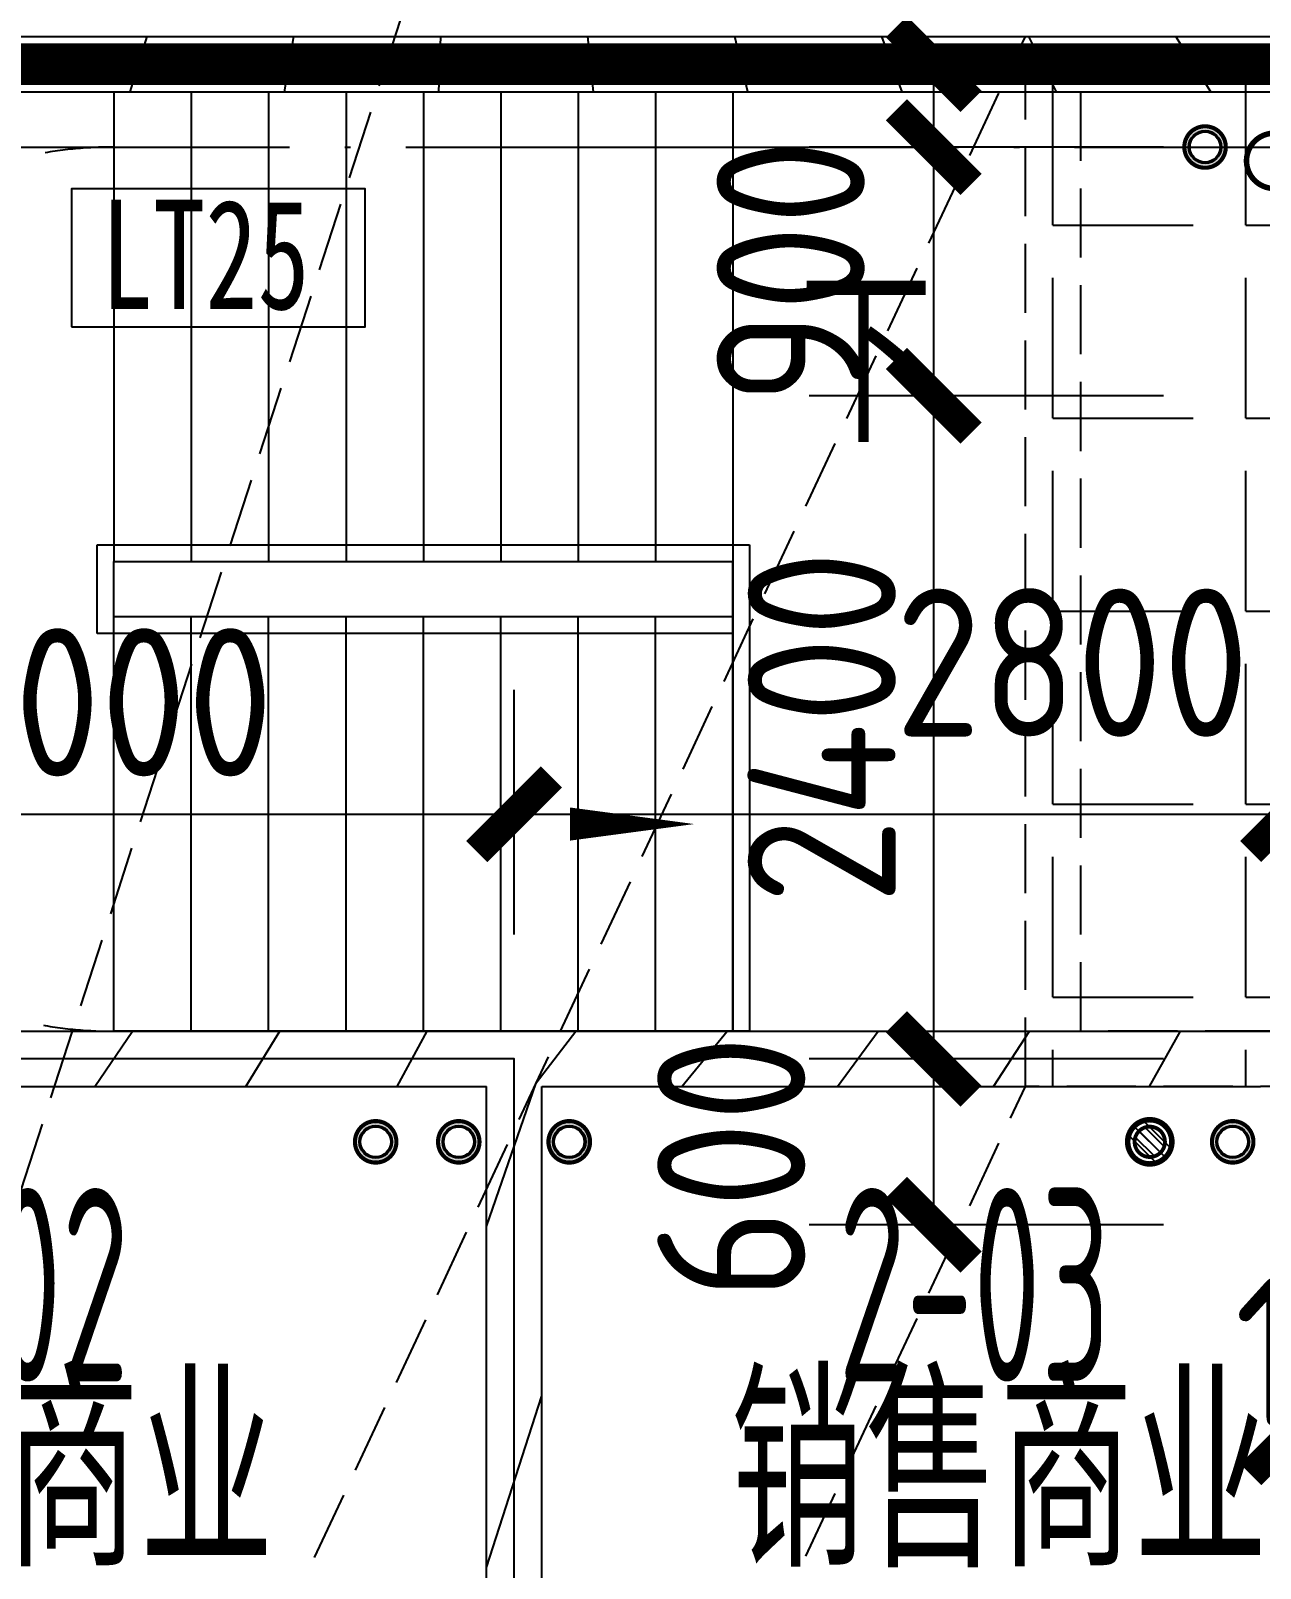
# Model space of a CAD drawing. Header units: inches. Extents: x 0 to 1813292486, y 0 to 3473589894.
# Drawn here: x 600434187 to 600438636, y 3473230675 to 3473236239 of the extents above; entities that cross this region are included whole.
import ezdxf
from ezdxf.enums import TextEntityAlignment as Align

# ---------------------------------------------------------------- set-up
doc = ezdxf.new("R2010")
doc.units = ezdxf.units.IN
doc.header["$LTSCALE"] = 1000
doc.header["$MEASUREMENT"] = 0
for name, pattern in [('AX-MALL-DIM-P02$0$DASH', [0.35, 0.25, -0.1]), ('AX-MALL-GIRD-200$0$DOTE', [2.4200000000000004, 2, -0.2, 0.02, -0.2]), ('AX-MALL-WALL-P02-QT$0$DASH', [0.35, 0.25, -0.1]), ('AX-MALL-WALL-P02-QT$0$DOTE', [2.4200000000000004, 2, -0.2, 0.02, -0.2]), ('PX-MALL-P02-LG$0$CONTINOUS', [0])]:
    doc.linetypes.add(name, pattern=pattern)
for name, color, linetype in [('A-Anno-Note', 241, 'Continuous'), ('AX-MALL-DIM-P02$0$A-Anno-Dims', 3, 'Continuous'), ('AX-MALL-DIM-P02$0$A-Detl-Patt', 8, 'Continuous'), ('AX-MALL-DIM-P02$0$A-Detl-Thin', 131, 'Continuous'), ('AX-MALL-GIRD-200$0$A-Grid', 222, 'AX-MALL-GIRD-200$0$DOTE'), ('AX-MALL-P02-200$0$A-Anno-Note', 241, 'Continuous'), ('AX-MALL-WALL-P02$0$A-Anno-Note', 241, 'Continuous'), ('AX-MALL-WALL-P02-QT$0$_T_S__T_ELEV_A-STRS', 7, 'Continuous'), ('AX-MALL-WALL-P02-QT$0$A-Anno-Dims', 3, 'Continuous'), ('AX-MALL-WALL-P02-QT$0$A-Anno-Note', 241, 'Continuous'), ('AX-MALL-WALL-P02-QT$0$A-Detl-Patt', 8, 'Continuous'), ('AX-MALL-WALL-P02-QT$0$A-Strs', 151, 'Continuous'), ('AX-MALL-WALL-P02-QT$0$A-Wall', 2, 'Continuous'), ('AX-MALL-WALL-P02-QT$0$A-Wall-Patt', 13, 'Continuous'), ('AX-MALL-WALL-P02-QT$0$A-Wind', 4, 'Continuous'), ('AX-MALL-WORD-P02$0$A-Anno-Note', 241, 'Continuous'), ('AX-MALL-WORD-P02$0$A-Spac-Iden', 231, 'Continuous'), ('AX-MALL-ZTKD-P02$0$A-Anno-Note', 241, 'Continuous'), ('PX-MALL-P02-LG$0$P-Drain-Fldr', 4, 'Continuous'), ('PX-MALL-P02-LG$0$P-Drain-Fldr-ARCH', 161, 'Continuous'), ('PX-MALL-P02-LG$0$P-Drain-Fldr-W100', 4, 'Continuous'), ('PX-MALL-P02-LG$0$P-Drain-Fldr-W50', 4, 'Continuous'), ('PX-MALL-P02-LG$0$P-Hydt-Xz', 11, 'PX-MALL-P02-LG$0$Xz_LINE'), ('PX-MALL-P02-LG$0$P-Pipe-Risr', 7, 'Continuous'), ('PX-MALL-P02-LG$0$P-Pipe-Risr-Arch', 6, 'Continuous'), ('PX-MALL-P02-LG$0$P-Pipe-Risr-W100', 6, 'Continuous'), ('PX-MALL-P02-LG$0$P-Pipe-Risr-W50', 6, 'Continuous'), ('PX-MALL-P02-LG$0$P-Sewr-Pipe', 123, 'PX-MALL-P02-LG$0$CONTINOUS'), ('PX-MALL-P02-LG$0$P-Stom-pipe', 4, 'PX-MALL-P02-LG$0$CONTINOUS')]:
    doc.layers.add(name, color=color, linetype=linetype)
doc.styles.add('AX-MALL-DIM-P02$0$_TCH_DIM_T3', font='gbenor.shx')
doc.styles.add('AX-MALL-WALL-P02-QT$0$_TCH_DIM', font='gbenor.shx')
doc.styles.add('AX-MALL-WORD-P02$0$STANDARD', font='gbenor.shx', dxfattribs={"bigfont": 'gbcbig.shx'})
doc.styles.add('AX-MALL-WORD-P02$0$宋体', font='', dxfattribs={"width": 0.7, "height": 5})
doc.styles.add('PX-MALL-P02-LG$0$jzfz', font='gbenor.shx', dxfattribs={"bigfont": 'gbcbig.shx'})
doc.styles.add('PX-MALL-P02-LG$0$Standard', font='gbenor.shx', dxfattribs={"bigfont": 'gbcbig.shx'})
doc.styles.get('AX-MALL-WORD-P02$0$宋体').set_extended_font_data('SimSun')
doc.linetypes.add('PX-MALL-P02-LG$0$Xz_LINE', pattern='A,2,-0.2,["Xz",PX-MALL-P02-LG$0$Standard,S=0.15,R=0,X=-0.1,Y=-0.08],-0.2', length=2.4)
doc.dimstyles.new('AX-MALL-DIM-P02$0$_TCH_ARCH&&180', dxfattribs={"dimtxt": 535.5, "dimasz": 270, "dimexe": 450, "dimexo": 450, "dimgap": 137.25, "dimtad": 1, "dimdec": 0, "dimzin": 0, "dimdsep": 46, "dimtxsty": 'AX-MALL-DIM-P02$0$_TCH_DIM_T3', "dimblk": 'AX-MALL-DIM-P02$0$_ArchTick', "dimcen": 0.09, "dimclrt": 7, "dimazin": 2, "dimtfac": 1, "dimtdec": 0, "dimtix": 1, "dimtmove": 2, "dimatfit": 3, "dimfxl": 500, "dimtolj": 1, "dimtzin": 0, "dimarcsym": 0})
pattern_1 = [(45, (0, 359.0227), (-353.55353201463, 353.55353201463), [])]

# ---------------------------------------------------------------- blocks, each defined once
blk = doc.blocks.new('AX-MALL-WORD-P02')
at = {"layer": 'AX-MALL-WORD-P02$0$A-Anno-Note', "color": 3}
blk.add_lwpolyline([(600254810.1302181, 3473144336.537326), (600255805.2863681, 3473143965.812464), (600255979.8327825, 3473144434.356537), (600254984.676633, 3473144805.081398)], close=True, dxfattribs=at)
at = {"layer": 'AX-MALL-WORD-P02$0$A-Spac-Iden'}
blk.add_lwpolyline([(600249925.7203463, 3473137524.064565, 0.005338660415196332), (600250226.043616, 3473137280.765625, 0.001669357979828472), (600253059.350995, 3473135050.4765), (600255385.7399628, 3473141295.324082), (600251824.8050041, 3473142621.876842)], format="xyb", close=True, dxfattribs=at)
at = {"layer": 'AX-MALL-WORD-P02$0$A-Anno-Note', "color": 3, "style": 'AX-MALL-WORD-P02$0$宋体', "width": 0.7}
blk.add_text('LT25', height=396.5189873417721, rotation=339.5681615271141, dxfattribs=at).set_placement((600254932.418416, 3473144359.778769))
at = {"layer": 'AX-MALL-WORD-P02$0$A-Anno-Note', "style": 'AX-MALL-WORD-P02$0$STANDARD', "width": 0.6}
for s, p in [('2-02', (600252757.2981956, 3473141028.956323)), ('2-03', (600256077.4785342, 3473139792.091722))]:
    blk.add_text(s, height=700, rotation=339.5681613092015, dxfattribs=at).set_placement(p)
at = {"layer": 'AX-MALL-WORD-P02$0$A-Anno-Note', "style": 'AX-MALL-WORD-P02$0$STANDARD'}
for p in [(600252107.0234363, 3473140555.703621), (600255477.5168276, 3473139300.095933)]:
    blk.add_text('销售商业', height=675.177304964539, rotation=339.5681613092015, dxfattribs=at).set_placement(p)
blk = doc.blocks.new('AX-MALL-GIRD-200')
at = {"layer": 'AX-MALL-GIRD-200$0$A-Grid'}
blk.add_line((600226689.7942976, 3473155506.95292), (600584585.7983962, 3473022180.189638), dxfattribs=at)
blk = doc.blocks.new('AX-MALL-WALL-P02-QT')
at = {"layer": 'AX-MALL-WALL-P02-QT$0$A-Detl-Patt', "linetype": 'AX-MALL-WALL-P02-QT$0$DASH'}
h = blk.add_hatch(dxfattribs=at)
h.set_pattern_fill('ANGLE', color=5, scale=200)
h.set_pattern_definition([(339.5681613092181, (600185298.4270635, 3473279938.045598), (243.8413429357643, 654.5560705358121), [508, -190.5]), (69.56816130921801, (600185298.4270635, 3473279938.045598), (-654.5560705358121, 243.8413429357643), [508, -190.5])])
h.paths.add_polyline_path([(600258771.2024155, 3473139927.426432), (600257084.4437517, 3473140555.793529), (600258410.996512, 3473144116.728486), (600260097.7551758, 3473143488.361389)])
at = {"layer": 'AX-MALL-WALL-P02-QT$0$A-Wall-Patt'}
h = blk.add_hatch(dxfattribs=at)
h.set_pattern_fill('普通砖', color=256, scale=200, style=0)
h.set_pattern_definition(pattern_1)
h.paths.add_polyline_path([(600253069.9027716, 3473145964.157899), (600253140.3387309, 3473145866.776073), (600259840.5189801, 3473143370.762326), (600259957.5006502, 3473143398.325586), (600260004.046361, 3473143523.270672), (600253116.4484824, 3473146089.102985)])
h = blk.add_hatch(dxfattribs=at)
h.set_pattern_fill('普通砖', color=256, scale=200, style=0)
h.set_pattern_definition(pattern_1)
h.paths.add_polyline_path([(600252562.8390948, 3473142311.366305), (600252633.2750541, 3473142213.984479), (600255257.1218654, 3473141236.52455), (600255374.1035355, 3473141264.087811), (600255420.6492463, 3473141389.032897), (600252609.3848057, 3473142436.311391)])
h = blk.add_hatch(dxfattribs=at)
h.set_pattern_fill('普通砖', color=256, scale=200, style=0)
h.set_pattern_definition(pattern_1)
h.paths.add_polyline_path([(600255374.1035355, 3473141264.087811), (600255444.5394946, 3473141166.705984), (600257880.9686763, 3473140259.064621), (600257997.9503465, 3473140286.627882), (600258044.4960575, 3473140411.572968), (600255420.6492463, 3473141389.032897)])
h = blk.add_hatch(dxfattribs=at)
h.set_pattern_fill('普通砖', color=256, scale=200, style=0)
h.set_pattern_definition(pattern_1)
h.paths.add_polyline_path([(600253083.5688183, 3473135158.484972), (600253215.2375673, 3473135182.474223), (600255444.5394946, 3473141166.705984), (600255374.1035355, 3473141264.087811), (600255257.1218654, 3473141236.52455), (600253049.9573485, 3473135311.717398)])
at = {"layer": 'AX-MALL-WALL-P02-QT$0$_T_S__T_ELEV_A-STRS', "linetype": 'AX-MALL-WALL-P02-QT$0$DOTE', "const_width": 150}
blk.add_lwpolyline([(600234247.8536268, 3473153011.494684), (600262405.5662599, 3473142521.920496)], dxfattribs=at)
at = {"layer": 'AX-MALL-WALL-P02-QT$0$A-Anno-Dims', "color": 5}
blk.add_lwpolyline([(600257149.343696, 3473143359.525392, 0, 0, 0), (600254169.4033891, 3473144469.640597, 0, 0, 0), (600253575.9455752, 3473142876.590747, 0, 0, 0), (600256293.501201, 3473141864.221536, 0, 120, 0), (600255871.811535, 3473142021.31331, 0, 0, 0)], format="xyseb", dxfattribs=at)
at = {"layer": 'AX-MALL-WALL-P02-QT$0$A-Detl-Patt', "linetype": 'AX-MALL-WALL-P02-QT$0$DASH'}
for p, q in [((600244098.3610988, 3473130038.781641), (600258410.9965123, 3473144116.728487)), ((600242771.8083379, 3473126477.846683), (600257084.4437515, 3473140555.793528))]:
    blk.add_line(p, q, dxfattribs=at)
at = {"layer": 'AX-MALL-WALL-P02-QT$0$A-Detl-Patt', "color": 5, "linetype": 'AX-MALL-WALL-P02-QT$0$DASH'}
for points in [[(600258771.2024155, 3473139927.426432), (600257084.4437517, 3473140555.793529), (600258410.996512, 3473144116.728486), (600260097.7551758, 3473143488.361389)], [(600258653.6033524, 3473140184.662627), (600257341.6799474, 3473140673.392591), (600258528.5955751, 3473143859.49229), (600259840.5189801, 3473143370.762326)]]:
    blk.add_lwpolyline(points, close=True, dxfattribs=at)
at = {"layer": 'AX-MALL-WALL-P02-QT$0$A-Strs', "color": 5}
for p, q in [((600255250.7120963, 3473145080.60007), (600254657.2542828, 3473143487.550221)), ((600255250.7120963, 3473145080.60007), (600257349.7895452, 3473144298.632128)), ((600255513.0967774, 3473144982.854078), (600254919.6389639, 3473143389.804229)), ((600255775.4814585, 3473144885.108085), (600255182.023645, 3473143292.058236)), ((600256037.8661397, 3473144787.362092), (600255444.4083261, 3473143194.312243)), ((600256300.2508208, 3473144689.616099), (600255706.7930073, 3473143096.56625)), ((600256562.6355019, 3473144591.870106), (600255969.1776884, 3473142998.820257)), ((600256825.020183, 3473144494.124114), (600256231.5623695, 3473142901.074265)), ((600257087.4048641, 3473144396.37812), (600256493.9470506, 3473142803.328271)), ((600257349.7895452, 3473144298.632128), (600256756.3317317, 3473142705.582279)), ((600254510.2648578, 3473143264.852873), (600254621.9745637, 3473143564.72108)), ((600254621.9745637, 3473143564.72108), (600256833.5025903, 3473142740.861998)), ((600254587.4357164, 3473143300.132592), (600254657.2542828, 3473143487.550222)), ((600254657.2542828, 3473143487.550221), (600256756.3317317, 3473142705.582279)), ((600254657.2542828, 3473143487.550222), (600256756.3317317, 3473142705.582279)), ((600254063.796469, 3473141894.500372), (600254587.4357164, 3473143300.132592)), ((600256665.5675954, 3473142461.939361), (600254510.2648578, 3473143264.852873)), ((600256686.5131652, 3473142518.164649), (600254587.4357164, 3473143300.132592)), ((600256686.5131654, 3473142518.164649), (600254587.4357164, 3473143300.132592)), ((600254326.1811501, 3473141796.754379), (600254849.8203975, 3473143202.3866)), ((600254588.5658312, 3473141699.008386), (600255112.2050786, 3473143104.640606)), ((600254850.9505123, 3473141601.262393), (600255374.5897597, 3473143006.894614)), ((600255113.3351934, 3473141503.516401), (600255636.9744408, 3473142909.148621)), ((600255375.7198745, 3473141405.770408), (600255899.3591219, 3473142811.402628)), ((600255638.1045556, 3473141308.024415), (600256161.743803, 3473142713.656635)), ((600256756.3317317, 3473142705.582279), (600256162.8739178, 3473141112.532429)), ((600256833.5025903, 3473142740.861998), (600256219.0992067, 3473141091.586859)), ((600256686.5131652, 3473142518.164649), (600256756.3317317, 3473142705.582279)), ((600255900.4892367, 3473141210.278422), (600256424.1284841, 3473142615.910642)), ((600256162.8739178, 3473141112.532429), (600256686.5131652, 3473142518.164649)), ((600256665.5675954, 3473142461.939361), (600256686.5131654, 3473142518.164649)), ((600256162.8739178, 3473141112.532429), (600254063.796469, 3473141894.500372)), ((600256219.0992067, 3473141091.586859), (600256162.8739178, 3473141112.532429))]:
    blk.add_line(p, q, dxfattribs=at)
at = {"layer": 'AX-MALL-WALL-P02-QT$0$A-Strs', "color": 5, "linetype": 'AX-MALL-WALL-P02-QT$0$DASH'}
blk.add_lwpolyline([(600255180.9450717, 3473144893.163241, 0.4142243839893411), (600253251.6219144, 3473144011.189077), (600253181.8034936, 3473143823.771837, 0.4142243552546902), (600254063.8482687, 3473141894.481075)], format="xyb", dxfattribs=at)
at = {"layer": 'AX-MALL-WALL-P02-QT$0$A-Wall'}
for p, q in [((600253116.4484824, 3473146089.102985), (600260004.046361, 3473143523.270672)), ((600253140.3387309, 3473145866.776073), (600259840.5189801, 3473143370.762326)), ((600252609.3848057, 3473142436.311391), (600255420.6492463, 3473141389.032897)), ((600252633.2750541, 3473142213.984479), (600255257.1218654, 3473141236.52455)), ((600255420.6492463, 3473141389.032897), (600258044.4960575, 3473140411.572968)), ((600253049.9573485, 3473135311.717398), (600255257.1218654, 3473141236.52455)), ((600253215.2375673, 3473135182.474223), (600255444.5394946, 3473141166.705984)), ((600255444.5394946, 3473141166.705984), (600257880.9686763, 3473140259.064621))]:
    blk.add_line(p, q, dxfattribs=at)
at = {"layer": 'AX-MALL-WALL-P02-QT$0$A-Wind'}
blk.add_blockref('AX-MALL-GIRD-200', (0, 0), dxfattribs=at)
at = {"layer": 'AX-MALL-WALL-P02-QT$0$A-Anno-Note', "color": 5, "style": 'AX-MALL-WALL-P02-QT$0$_TCH_DIM', "width": 0.7}
blk.add_text('下', height=506.3829787234042, rotation=339.5681613092755, dxfattribs=at).set_placement((600257151.509351, 3473143078.595562))
blk = doc.blocks.new('AX-MALL-WALL-P02')
at = {"layer": 'AX-MALL-WALL-P02$0$A-Anno-Note'}
blk.add_blockref('AX-MALL-WORD-P02', (0, 0), dxfattribs=at)
blk.add_blockref('AX-MALL-WALL-P02-QT', (0, 0), dxfattribs=at)
blk = doc.blocks.new('PX-MALL-P02-LG$0$P-Risr')
at = {"layer": 'PX-MALL-P02-LG$0$P-Pipe-Risr-W50'}
h = blk.add_hatch(color=0, dxfattribs=at)
edge = h.paths.add_edge_path()
edge.add_ellipse((0, 0), major_axis=(47.05795628796547, 47.05795628796547), ratio=0.9999999999999695, start_angle=225.0000000000009, end_angle=405.0000000000009, ccw=False)
edge.add_ellipse((0, 0), major_axis=(47.05795628796764, 47.05795628796764), ratio=0.9999999999998785, start_angle=133.9675974886221, end_angle=225.0000000000035, ccw=False)
edge.add_line((-66.53919663240958, 1.199087783927098), (-54.4367953546693, 1.199087783927098))
edge.add_ellipse((0, 0), major_axis=(-38.50196423560672, 38.50196423560672), ratio=0.9999999999999859, start_angle=43.73814098242129, end_angle=134.9999999999996)
edge.add_ellipse((0, 0), major_axis=(38.50196423561096, 38.50196423561096), ratio=0.9999999999998216, start_angle=225.0000000000051, end_angle=405.0000000000051)
edge.add_ellipse((0, 0), major_axis=(38.50196423560679, 38.50196423560679), ratio=0.9999999999999831, start_angle=45.00000000000048, end_angle=133.7381409824204)
edge.add_line((-54.43679535467527, 1.199087783927098), (-66.53919663241555, 1.199087783927098))
edge.add_ellipse((0, 0), major_axis=(-47.05795628796762, 47.05795628796762), ratio=0.9999999999998742, start_angle=-45.00000000000358, end_angle=43.967597488629224, ccw=False)
at = {"layer": 'PX-MALL-P02-LG$0$P-Pipe-Risr-Arch', "ltscale": 0.7}
blk.add_circle((0, 0), 59.29000000000001, dxfattribs=at)
at = {"layer": 'PX-MALL-P02-LG$0$P-Pipe-Risr-W100', "color": 0, "const_width": 15}
blk.add_lwpolyline([(-75, 0, 1), (75, 0, 1)], format="xyb", close=True, dxfattribs=at)
at = {"layer": 'PX-MALL-P02-LG$0$P-Pipe-Risr-W50'}
blk.add_circle((0, 0), 54.45000000000001, dxfattribs=at)
at = {"layer": 'PX-MALL-P02-LG$0$P-Pipe-Risr', "style": 'PX-MALL-P02-LG$0$jzfz', "width": 0.6, "flags": 1}
for tag, p in [('SYS-MARK', (0.3310501334344735, -45.65933377496549)), ('RANGE', (0.3337570973526454, -45.67887874227017))]:
    blk.add_attdef(tag, text='', height=0.015625, dxfattribs=at).set_placement(p, align=Align.MIDDLE)
blk = doc.blocks.new('PX-MALL-P02-LG$0$A$C5A9C1854')
at = {"layer": 'PX-MALL-P02-LG$0$P-Drain-Fldr-W50', "ltscale": 0.7}
for p, q in [((16.81565596797736, -52.36634142627008), (-52.36634142621187, 16.81565596791916)), ((38.89087296527578, -38.89087296521757), (-38.89087296527578, 38.89087296521757)), ((52.36634142632829, -16.81565596791916), (-16.81565596786095, 52.36634142627008))]:
    blk.add_line(p, q, dxfattribs=at)
at = {"layer": 'PX-MALL-P02-LG$0$P-Drain-Fldr-W50', "ltscale": 0.7, "const_width": 13.75}
blk.add_lwpolyline([(-54.99999999994179, 0, 1), (55.00000000005821, 0, 1)], format="xyb", close=True, dxfattribs=at)
blk = doc.blocks.new('PX-MALL-P02-LG$0$A$C7D2520B3')
at = {"layer": 'PX-MALL-P02-LG$0$P-Drain-Fldr', "ltscale": 0.7}
for p, q in [((58.33630944791366, -58.33630944788456), (-58.33630944791366, 58.33630944788456)), ((78.54951213949244, -25.22348395187873), (-25.22348395179142, 78.54951213940512)), ((25.22348395196605, -78.54951213940512), (-78.54951213931781, 25.22348395187873))]:
    blk.add_line(p, q, dxfattribs=at)
at = {"layer": 'PX-MALL-P02-LG$0$P-Drain-Fldr', "ltscale": 0.7, "const_width": 20}
blk.add_lwpolyline([(5.820766091346741e-11, -80, 1), (5.820766091346741e-11, 80, 1)], format="xyb", close=True, dxfattribs=at)
blk = doc.blocks.new('PX-MALL-P02-LG$0$A$C2257314B')
at = {"layer": 'PX-MALL-P02-LG$0$P-Drain-Fldr-ARCH', "ltscale": 0.7}
for p, q in [((16.81565596797736, -52.36634142627008), (-52.36634142621187, 16.81565596791916)), ((38.89087296527578, -38.89087296521757), (-38.89087296527578, 38.89087296521757)), ((52.36634142632829, -16.81565596791916), (-16.81565596786095, 52.36634142627008))]:
    blk.add_line(p, q, dxfattribs=at)
for start, end in [(0, 180), (180, 0)]:
    blk.add_arc((5.820766091346741e-11, -1.77635683940025e-15), 55, start, end, dxfattribs=at)
blk = doc.blocks.new('PX-MALL-P02-LG$0$P-Drain-Fldr')
blk.add_blockref('PX-MALL-P02-LG$0$A$C2257314B', (0, 0))
at = {"layer": 'PX-MALL-P02-LG$0$P-Drain-Fldr-W100'}
blk.add_blockref('PX-MALL-P02-LG$0$A$C7D2520B3', (0, 0), dxfattribs=at)
at = {"layer": 'PX-MALL-P02-LG$0$P-Drain-Fldr-W50'}
blk.add_blockref('PX-MALL-P02-LG$0$A$C5A9C1854', (0, 0), dxfattribs=at)
blk = doc.blocks.new('PX-MALL-P02-LG$0$20220509195141')
at = {"layer": 'PX-MALL-P02-LG$0$P-Stom-pipe', "ltscale": 0.7, "const_width": 20}
blk.add_lwpolyline([(-140.3634262084961, -72.80864715576172, 1), (-283.853928565979, 66.5128356218338, 1)], format="xyb", close=True, dxfattribs=at)
blk = doc.blocks.new('PX-MALL-P02-LG$0$A$C3A6D0A61')
at = {"layer": 'PX-MALL-P02-LG$0$P-Stom-pipe'}
blk.add_blockref('PX-MALL-P02-LG$0$20220509195141', (424.217351436615, 6.295813858509064), dxfattribs=at)
blk = doc.blocks.new('PX-MALL-P02-LG')
at = {"layer": 'PX-MALL-P02-LG$0$P-Drain-Fldr', "rotation": 339.5681613098035}
blk.add_blockref('PX-MALL-P02-LG$0$P-Drain-Fldr', (600257436.3147665, 3473140211.284156), dxfattribs=at)
at = {"layer": 'PX-MALL-P02-LG$0$P-Hydt-Xz', "rotation": 23.71789670023115}
blk.add_blockref('PX-MALL-P02-LG$0$A$C3A6D0A61', (600258904.3562169, 3473143292.654172), dxfattribs=at)
at = {"layer": 'PX-MALL-P02-LG$0$P-Sewr-Pipe', "ltscale": 0.7, "rotation": 249.5681613098035}
for p in [(600254811.9191686, 3473141188.948485), (600255467.8808836, 3473140944.583537), (600255468.4297428, 3473140944.379072), (600257717.4411873, 3473140106.556243)]:
    blk.add_blockref('PX-MALL-P02-LG$0$P-Risr', p, dxfattribs=at)
at = {"layer": 'PX-MALL-P02-LG$0$P-Stom-pipe', "ltscale": 0.7, "rotation": 249.5681613098035}
for p in [(600258880.4659667, 3473143514.981085), (600255093.5944841, 3473141084.016204)]:
    blk.add_blockref('PX-MALL-P02-LG$0$P-Risr', p, dxfattribs=at)
blk = doc.blocks.new('AX-MALL-ZTKD-P02')
at = {"layer": 'AX-MALL-ZTKD-P02$0$A-Anno-Note'}
blk.add_blockref('AX-MALL-GIRD-200', (0, 0), dxfattribs=at)
blk = doc.blocks.new('AX-MALL-DIM-P02$0$_ArchTick')
at = {"color": 0, "linetype": 'ByBlock', "const_width": 0.4}
blk.add_lwpolyline([(-0.5, -0.5), (0.5, 0.5)], dxfattribs=at)
blk = doc.blocks.new('*D544')
at = {"layer": 'AX-MALL-DIM-P02$0$A-Anno-Dims', "color": 0, "lineweight": -2, "transparency": 16777216}
for p, q in [((600252731.567201, 3473142764.292852), (600253040.7316939, 3473143594.200977)), ((600252883.6402031, 3473143172.511205), (600255694.905008, 3473142125.234726)), ((600255542.8320059, 3473141717.016374), (600255851.9964987, 3473142546.924498))]:
    blk.add_line(p, q, dxfattribs=at)
at = {"layer": 'AX-MALL-DIM-P02$0$A-Anno-Dims', "color": 0, "lineweight": -2, "transparency": 16777216, "xscale": 270, "yscale": 270, "zscale": 270}
for p, rotation in [((600252883.6402031, 3473143172.511205), 159.5681998242528), ((600255694.905008, 3473142125.234726), 339.5681998242528)]:
    blk.add_blockref('AX-MALL-DIM-P02$0$_ArchTick', p, dxfattribs=dict(at, rotation=rotation))
at = {"layer": 'AX-MALL-DIM-P02$0$A-Anno-Dims', "color": 7, "transparency": 16777216, "insert": (600254430.6549474, 3473143028.39376), "char_height": 535.5, "attachment_point": 5, "rotation": 339.5681998242528, "style": 'AX-MALL-DIM-P02$0$_TCH_DIM_T3'}
blk.add_mtext('\\A1;3000', dxfattribs=at)
blk = doc.blocks.new('*D545')
at = {"layer": 'AX-MALL-DIM-P02$0$A-Anno-Dims', "color": 0, "lineweight": -2, "transparency": 16777216}
for p, q in [((600255542.8320057, 3473141717.016374), (600255851.9964988, 3473142546.924498)), ((600255694.9050081, 3473142125.234726), (600258318.7527137, 3473141147.776473)), ((600258166.6797113, 3473140739.558121), (600258475.8442044, 3473141569.466245))]:
    blk.add_line(p, q, dxfattribs=at)
at = {"layer": 'AX-MALL-DIM-P02$0$A-Anno-Dims', "color": 0, "lineweight": -2, "transparency": 16777216, "xscale": 270, "yscale": 270, "zscale": 270}
for p, rotation in [((600255694.9050081, 3473142125.234726), 159.5681998250992), ((600258318.7527137, 3473141147.776473), 339.5681998250992)]:
    blk.add_blockref('AX-MALL-DIM-P02$0$_ArchTick', p, dxfattribs=dict(at, rotation=rotation))
at = {"layer": 'AX-MALL-DIM-P02$0$A-Anno-Dims', "color": 7, "transparency": 16777216, "insert": (600257778.6888069, 3473141934.18508), "char_height": 535.5, "attachment_point": 5, "rotation": 339.5681998250992, "style": 'AX-MALL-DIM-P02$0$_TCH_DIM_T3'}
blk.add_mtext('\\A1;2800', dxfattribs=at)
blk = doc.blocks.new('*D546')
at = {"layer": 'AX-MALL-DIM-P02$0$A-Anno-Dims', "color": 0, "lineweight": -2, "transparency": 16777216}
for p, q in [((600257587.8934816, 3473140474.946194), (600256386.8236603, 3473140922.379945)), ((600256599.0612533, 3473140203.045015), (600256808.5133264, 3473140765.288171)), ((600257378.4414086, 3473139912.703039), (600256177.3715872, 3473140360.136789))]:
    blk.add_line(p, q, dxfattribs=at)
at = {"layer": 'AX-MALL-DIM-P02$0$A-Anno-Dims', "color": 0, "lineweight": -2, "transparency": 16777216, "xscale": 270, "yscale": 270, "zscale": 270}
for p, rotation in [((600256808.5133264, 3473140765.288171), 69.56816134650221), ((600256599.0612533, 3473140203.045015), 249.5681613465022)]:
    blk.add_blockref('AX-MALL-DIM-P02$0$_ArchTick', p, dxfattribs=dict(at, rotation=rotation))
at = {"layer": 'AX-MALL-DIM-P02$0$A-Anno-Dims', "color": 7, "transparency": 16777216, "insert": (600255985.1459998, 3473140653.122636), "char_height": 535.5, "attachment_point": 5, "rotation": 69.5681613465022, "style": 'AX-MALL-DIM-P02$0$_TCH_DIM_T3'}
blk.add_mtext('\\A1;600', dxfattribs=at)
blk = doc.blocks.new('*D547')
at = {"layer": 'AX-MALL-DIM-P02$0$A-Anno-Dims', "color": 0, "lineweight": -2, "transparency": 16777216}
for p, q in [((600258425.7199014, 3473142723.967478), (600257224.6500801, 3473143171.401228)), ((600256808.5133266, 3473140765.288171), (600257646.3397462, 3473143014.309454)), ((600257587.8934819, 3473140474.946194), (600256386.8236605, 3473140922.379945))]:
    blk.add_line(p, q, dxfattribs=at)
at = {"layer": 'AX-MALL-DIM-P02$0$A-Anno-Dims', "color": 0, "lineweight": -2, "transparency": 16777216, "xscale": 270, "yscale": 270, "zscale": 270}
for p, rotation in [((600257646.3397462, 3473143014.309454), 69.56816134652134), ((600256808.5133266, 3473140765.288171), 249.5681613465213)]:
    blk.add_blockref('AX-MALL-DIM-P02$0$_ArchTick', p, dxfattribs=dict(at, rotation=rotation))
at = {"layer": 'AX-MALL-DIM-P02$0$A-Anno-Dims', "color": 7, "transparency": 16777216, "insert": (600256847.9058367, 3473142031.181409), "char_height": 535.5, "attachment_point": 5, "rotation": 69.56816134652134, "style": 'AX-MALL-DIM-P02$0$_TCH_DIM_T3'}
blk.add_mtext('\\A1;2400', dxfattribs=at)
blk = doc.blocks.new('*D548')
at = {"layer": 'AX-MALL-DIM-P02$0$A-Anno-Dims', "color": 0, "lineweight": -2, "transparency": 16777216}
for p, q in [((600258739.9034505, 3473143567.346814), (600257538.8336293, 3473144014.780564)), ((600257646.3397462, 3473143014.309455), (600257960.5232954, 3473143857.68879)), ((600258425.7199012, 3473142723.967478), (600257224.6500801, 3473143171.401229))]:
    blk.add_line(p, q, dxfattribs=at)
at = {"layer": 'AX-MALL-DIM-P02$0$A-Anno-Dims', "color": 0, "lineweight": -2, "transparency": 16777216, "xscale": 270, "yscale": 270, "zscale": 270}
for p, rotation in [((600257960.5232954, 3473143857.68879), 69.56816134386392), ((600257646.3397462, 3473143014.309455), 249.5681613438639)]:
    blk.add_blockref('AX-MALL-DIM-P02$0$_ArchTick', p, dxfattribs=dict(at, rotation=rotation))
at = {"layer": 'AX-MALL-DIM-P02$0$A-Anno-Dims', "color": 7, "transparency": 16777216, "insert": (600257318.4824501, 3473143616.65688), "char_height": 535.5, "attachment_point": 5, "rotation": 69.56816134386392, "style": 'AX-MALL-DIM-P02$0$_TCH_DIM_T3'}
blk.add_mtext('\\A1;900', dxfattribs=at)
blk = doc.blocks.new('*D549')
at = {"layer": 'AX-MALL-DIM-P02$0$A-Anno-Dims', "color": 0, "lineweight": -2, "transparency": 16777216}
for p, q in [((600258844.6312999, 3473143848.473258), (600257643.5614785, 3473144295.907009)), ((600257960.5232954, 3473143857.688791), (600258065.2511446, 3473144138.815235)), ((600258739.9034506, 3473143567.346814), (600257538.8336293, 3473144014.780565))]:
    blk.add_line(p, q, dxfattribs=at)
at = {"layer": 'AX-MALL-DIM-P02$0$A-Anno-Dims', "color": 0, "lineweight": -2, "transparency": 16777216, "xscale": 270, "yscale": 270, "zscale": 270}
for p, rotation in [((600258065.2511446, 3473144138.815235), 69.56816134442619), ((600257960.5232954, 3473143857.688791), 249.5681613444262)]:
    blk.add_blockref('AX-MALL-DIM-P02$0$_ArchTick', p, dxfattribs=dict(at, rotation=rotation))
at = {"layer": 'AX-MALL-DIM-P02$0$A-Anno-Dims', "color": 7, "transparency": 16777216, "insert": (600257600.7654297, 3473144990.014382), "char_height": 535.5, "attachment_point": 5, "rotation": 69.56816134442617, "style": 'AX-MALL-DIM-P02$0$_TCH_DIM_T3'}
blk.add_mtext('\\A1;300', dxfattribs=at)
blk = doc.blocks.new('*D1553')
at = {"layer": 'AX-MALL-DIM-P02$0$A-Anno-Dims', "color": 0, "lineweight": -2, "transparency": 16777216}
for p, q in [((600257643.0393008, 3473139333.921598), (600257374.5123888, 3473138613.100762)), ((600257531.6041628, 3473139034.790428), (600258515.5467174, 3473138668.242956)), ((600258626.9818554, 3473138967.374126), (600258358.4549434, 3473138246.55329))]:
    blk.add_line(p, q, dxfattribs=at)
at = {"layer": 'AX-MALL-DIM-P02$0$A-Anno-Dims', "color": 0, "lineweight": -2, "transparency": 16777216, "xscale": 270, "yscale": 270, "zscale": 270}
for p, rotation in [((600257531.6041628, 3473139034.790428), 159.5681613564971), ((600258515.5467174, 3473138668.242956), 339.5681613564971)]:
    blk.add_blockref('AX-MALL-DIM-P02$0$_ArchTick', p, dxfattribs=dict(at, rotation=rotation))
at = {"layer": 'AX-MALL-DIM-P02$0$A-Anno-Dims', "color": 7, "transparency": 16777216, "insert": (600258013.6841918, 3473139184.328311), "char_height": 535.5, "attachment_point": 5, "rotation": 339.5681613564971, "style": 'AX-MALL-DIM-P02$0$_TCH_DIM_T3'}
blk.add_mtext('\\A1;1050', dxfattribs=at)
blk = doc.blocks.new('AX-MALL-DIM-P02')
at = {"layer": 'AX-MALL-DIM-P02$0$A-Detl-Patt', "linetype": 'AX-MALL-DIM-P02$0$DASH'}
blk.add_line((600250288.1583741, 3473137359.134986), (600261468.8150907, 3473151465.619942), dxfattribs=at)
at = {"layer": 'AX-MALL-DIM-P02$0$A-Detl-Thin'}
blk.add_blockref('AX-MALL-ZTKD-P02', (-2.384185791015625e-06, 9.5367431640625e-07), dxfattribs=at)
at = {"layer": 'AX-MALL-DIM-P02$0$A-Anno-Dims'}
for base, p1, p2, angle, picture, middle in [((600258065.2511446, 3473144138.815235), (600259161.5931165, 3473143410.25504), (600259266.3209658, 3473143691.381484), 69.56816134442617, '*D549', (600257600.7654297, 3473144990.014382)), ((600257960.5232954, 3473143857.68879), (600258847.4095674, 3473142566.875704), (600259161.5931165, 3473143410.25504), 69.56816136505832, '*D548', (600257318.4824501, 3473143616.65688)), ((600258318.7527137, 3473141147.776473), (600255385.7405149, 3473141295.326602), (600258009.5882205, 3473140317.868349), 339.56819983424276, '*D545', (600257778.6888069, 3473141934.18508)), ((600256808.5133264, 3473140765.288171), (600257800.1310748, 3473139755.611265), (600258009.5831479, 3473140317.854421), 69.5681613465022, '*D546', (600255985.1459998, 3473140653.122636)), ((600258515.5467174, 3473138668.242956), (600257800.1310748, 3473139755.611265), (600258784.0736293, 3473139389.063792), 339.5681613321143, '*D1553', (600258013.6841918, 3473139184.328311))]:
    dim = blk.add_linear_dim(base=base, p1=p1, p2=p2, angle=angle, dimstyle='AX-MALL-DIM-P02$0$_TCH_ARCH&&180', dxfattribs=at)
    dim.commit()
    dim.dimension.update_dxf_attribs({"geometry": picture, "text_midpoint": middle, "dimtype": 129})
for p1, p2, distance, picture, middle in [((600252574.4757102, 3473142342.603081), (600255385.7405149, 3473141295.326602), 885.6241742496167, '*D544', (600254430.6549474, 3473143028.39376)), ((600258009.5831479, 3473140317.854421), (600258847.4095675, 3473142566.875704), 1281.7042077895871, '*D547', (600256847.9058367, 3473142031.181409))]:
    dim = blk.add_aligned_dim(p1=p1, p2=p2, distance=distance, dimstyle='AX-MALL-DIM-P02$0$_TCH_ARCH&&180', dxfattribs=at)
    dim.commit()
    dim.dimension.update_dxf_attribs({"geometry": picture, "text_midpoint": middle})
blk = doc.blocks.new('AX-MALL-P02-200')
at = {"layer": 'AX-MALL-P02-200$0$A-Anno-Note'}
blk.add_blockref('AX-MALL-WALL-P02', (0, 0), dxfattribs=at)
for name in ['AX-MALL-DIM-P02', 'PX-MALL-P02-LG']:
    blk.add_blockref(name, (0, 0), dxfattribs=at)

msp = doc.modelspace()

# ---------------------------------------------------------------- block references
at = {"layer": 'A-Anno-Note', "rotation": 20.43183869077545}
msp.add_blockref('AX-MALL-P02-200', (1250392458.527329, 9048125.682563305), dxfattribs=at)

doc.saveas('drawing.dxf')
